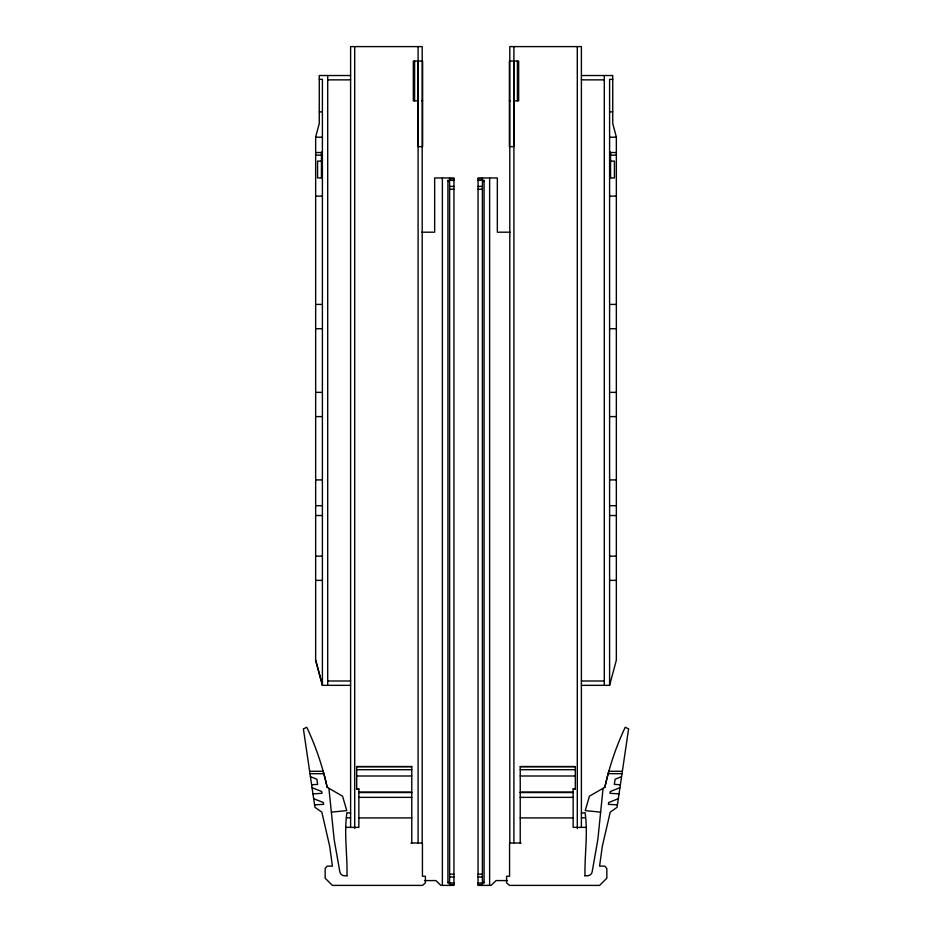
<?xml version="1.0" encoding="UTF-8"?>
<svg xmlns="http://www.w3.org/2000/svg" width="932" height="932" viewBox="0 0 932 932"><rect width="100%" height="100%" fill="white"/><g stroke="black" fill="none" stroke-linecap="round" stroke-linejoin="round"><path stroke-width="1.4" d="M603.074 788.309L597.831 839.65L592.17 871.769A4.823 4.823 0 0 1 587.416 875.754L584.795 875.754M581.393 685.346L609.598 685.346L616.343 660.159L616.343 136.992L612.732 123.49L612.732 75.527L581.393 75.527M521.105 842.982L509.571 842.982L509.571 876.243L506.6 876.243L506.6 882.872L509.489 885.4L599.614 885.4L606.848 878.165L606.848 868.531L604.821 866.119L599.591 866.119L602.293 846.361L610.239 812.122L617.066 807.31L628.599 728.871L625.221 727.275A279.6 279.6 0 0 0 604.868 787.272L589.443 796.173L585.226 810.607L600.639 812.145M621.574 776.671L615.108 779.234L614.351 784.406L620.386 784.767M619.955 787.68L610.262 791.536L609.994 793.33L619.046 793.854M618.335 798.701L608.643 802.545L608.375 804.339L617.427 804.875M581.393 813.205L585.075 812.657C588.139 833.662 584.492 854.714 585.016 875.754M331.361 812.145L346.774 810.607L342.557 796.173L327.132 787.272A279.6 279.6 0 0 0 306.779 727.275L303.401 728.871L314.934 807.31L321.843 812.168L329.707 846.361L332.409 866.119L327.179 866.119L325.152 868.531L325.152 878.165L332.386 885.4L422.511 885.4L425.4 882.872L425.4 876.243L422.429 876.243L422.429 842.982L410.896 842.982M311.614 784.767L317.649 784.406L316.892 779.234L310.426 776.671M312.954 793.854L322.006 793.33L321.738 791.536L312.045 787.68M314.573 804.875L323.625 804.339L323.357 802.545L313.665 798.701M350.607 75.527L319.268 75.527L319.268 123.49L315.657 136.992L315.657 660.159L321.237 681.001M319.268 79.348L322.402 79.348L322.402 685.346L350.607 685.346M612.732 79.348L609.598 79.348L609.598 685.346M327.703 79.861L350.607 79.861M581.393 79.861L604.297 79.861M418.258 100.831L413.33 100.831L413.33 61.058L422.615 61.058L422.615 146.627L418.27 146.627L418.27 61.058M421.8 100.831L422.615 100.831M509.385 100.831L510.2 100.831M513.742 100.831L518.67 100.831L518.67 61.058L509.385 61.058L509.385 146.627L513.73 146.627L513.73 61.058M319.268 111.887L322.402 111.887M609.598 111.887L612.732 111.887M315.657 137.202L322.402 137.202M609.598 137.202L616.343 137.202M315.657 152.533L322.402 152.533M609.598 152.533L616.343 152.533M315.657 155.166L322.402 155.166M609.598 155.166L616.343 155.166M322.402 161.108L317.579 161.108L317.579 177.942L322.402 177.942M609.598 161.108L614.421 161.108L614.421 177.942L609.598 177.942M449.608 178.758L453.954 178.758M478.046 178.758L482.392 178.758M453.954 180.377L447.919 180.377L447.919 882.988L453.954 882.988M478.046 180.377L484.081 180.377L484.081 882.988L478.046 882.988M449.608 186.4L453.954 186.4M478.046 186.4L482.392 186.4M449.608 189.196L453.954 189.196M478.046 189.196L482.392 189.196M315.657 196.139L322.402 196.139M609.598 196.139L616.343 196.139M421.847 232.196L434.662 232.196L434.662 177.965L453.954 177.965L453.954 885.4L440.894 885.4L435.896 880.577L424.491 880.577M510.154 232.196L497.339 232.196L497.339 177.965L478.046 177.965L478.046 885.4L491.106 885.4L496.104 880.577L507.509 880.577M315.657 304.415L322.402 304.415M609.598 304.415L616.343 304.415M315.657 328.705L322.402 328.705M609.598 328.705L616.343 328.705M315.657 392.36L322.402 392.36M609.598 392.36L616.343 392.36M315.657 416.592L322.402 416.592M609.598 416.592L616.343 416.592M315.657 479.91L322.402 479.91M609.598 479.91L616.343 479.91M315.657 505.68L322.402 505.68M609.598 505.68L616.343 505.68M315.657 515.513L322.402 515.513M609.598 515.513L616.343 515.513M315.657 556.148L322.402 556.148M609.598 556.148L616.343 556.148M315.657 580.368L322.402 580.368M609.598 580.368L616.343 580.368M327.703 681.001L350.607 681.001M581.393 681.001L604.297 681.001M356.688 766.64L411.769 766.64M520.231 766.64L575.312 766.64M356.688 769.704L411.769 769.704M520.231 769.704L575.312 769.704M309.634 771.288L323.171 771.288L323.835 773.7L309.983 773.677M622.366 771.288L608.829 771.288L608.177 773.653L622.017 773.677M356.688 775.995L411.769 775.995M520.231 775.995L575.312 775.995M356.688 788.856L358.855 788.856L358.855 827.371L345.784 827.371M575.312 788.856L573.145 788.856L573.145 827.371L586.216 827.371M358.855 788.985L356.688 788.985L356.688 766.57L411.769 766.57L411.769 842.982M573.145 788.985L575.312 788.985L575.312 766.57L520.231 766.57L520.231 842.982M358.855 792.118L411.769 792.118M520.231 792.118L573.145 792.118M358.855 792.549L411.769 792.549M520.231 792.549L573.145 792.549M358.855 797.361L411.769 797.361M520.231 797.361L573.145 797.361M346.471 817.818L350.607 817.818M581.393 817.818L585.529 817.818M358.855 817.912L411.769 817.912M520.231 817.912L573.145 817.912M449.608 874.169L453.954 874.169M478.046 874.169L482.392 874.169M347.205 875.754L344.584 875.754A4.823 4.823 0 0 1 339.83 871.769L334.169 839.65L328.926 788.309M449.608 876.965L453.954 876.965M478.046 876.965L482.392 876.965M449.608 884.608L453.954 884.608M478.046 884.608L482.392 884.608M350.607 813.205L346.925 812.657C343.861 833.662 347.508 854.714 346.984 875.754M315.657 660.159L322.402 685.276L321.552 682.154M610.565 152.114L610.565 177.942M604.297 75.527L604.297 685.346M581.393 827.371L581.393 46.6L509.804 46.6L509.804 842.982M577.292 46.6L577.292 828.42M517.411 61.058L517.411 100.831M513.905 46.6L513.905 842.982M489.626 177.965L489.626 885.4M482.392 177.965L482.392 180.878M482.392 882.488L482.392 885.4M449.608 177.965L449.608 180.878M449.608 882.488L449.608 885.4M442.374 177.965L442.374 885.4M422.196 842.982L422.196 46.6L350.607 46.6L350.607 827.371M418.095 46.6L418.095 842.982M414.589 61.058L414.589 100.831M354.708 46.6L354.708 828.42M327.703 75.527L327.703 685.346M321.435 152.114L321.435 177.942M324.045 774.469A335.986 306.174 -8.4 0 1 327.132 787.272M447.919 180.785A14.924 7.246 90 0 1 449.608 182.055L449.608 881.299A14.924 7.246 90 0 1 447.919 882.581M604.868 787.272A335.986 306.174 8.4 0 1 607.955 774.469M484.081 180.785A14.924 7.246 -90 0 0 482.392 182.055L482.392 881.299A14.924 7.246 -90 0 0 484.081 882.581"/></g></svg>
